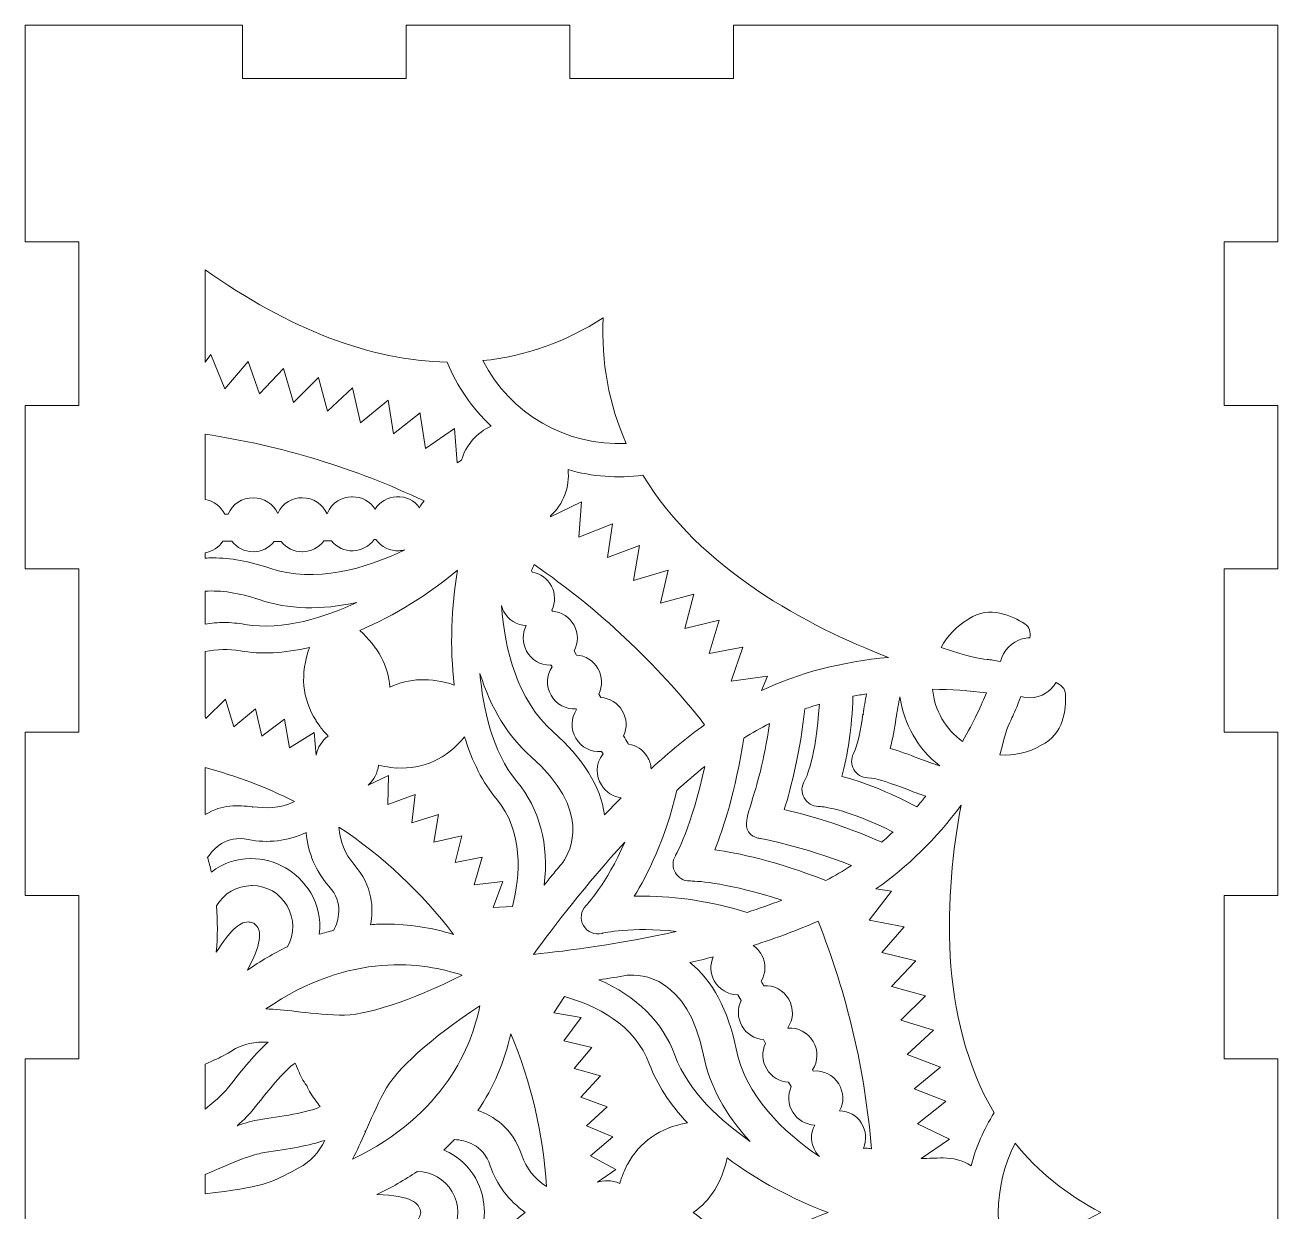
# Model space of a CAD drawing. Header units: inches. Extents: x 24 to 896, y 151 to 529.
# Drawn here: x 698.4 to 896.5, y 341.7 to 529.2 of the extents above; entities that cross this region are included whole.
import ezdxf

# ---------------------------------------------------------------- set-up
doc = ezdxf.new("R2010")
doc.units = ezdxf.units.IN
doc.header["$MEASUREMENT"] = 0
doc.layers.add('_U+0421_U+043B_U+043E_U+0439 1', color=7, linetype='Continuous')

# ---------------------------------------------------------------- blocks, each defined once
blk = doc.blocks.new('block 2')
at = {"layer": '_U+0421_U+043B_U+043E_U+0439 1', "lineweight": 0}
for points, knots in [([(896.46, 494.95), (896.46, 494.95), (896.46, 529.23), (896.46, 529.23), (896.46, 529.23), (810.39, 529.23), (810.39, 529.23), (810.39, 529.23), (810.39, 520.76), (810.39, 520.76), (810.39, 520.76), (784.53, 520.76), (784.53, 520.76), (784.53, 520.76), (784.53, 529.23), (784.53, 529.23), (784.53, 529.23), (758.67, 529.23), (758.67, 529.23), (758.67, 529.23), (758.67, 520.76), (758.67, 520.76), (758.67, 520.76), (732.81, 520.76), (732.81, 520.76), (732.81, 520.76), (732.81, 529.23), (732.81, 529.23), (720.59, 529.23), (710.68, 529.23), (698.44, 529.23), (698.44, 529.23), (698.44, 494.95), (698.44, 494.95), (698.44, 494.95), (706.95, 494.95), (706.95, 494.95), (706.95, 494.95), (706.95, 469.14), (706.95, 469.14), (706.95, 469.14), (698.44, 469.14), (698.44, 469.14), (698.44, 469.14), (698.44, 443.33), (698.44, 443.33), (698.44, 443.33), (706.95, 443.33), (706.95, 443.33), (706.95, 443.33), (706.95, 417.51), (706.95, 417.51), (706.95, 417.51), (698.44, 417.51), (698.44, 417.51), (698.44, 417.51), (698.44, 391.7), (698.44, 391.7), (698.44, 391.7), (706.95, 391.7), (706.95, 391.7), (706.95, 391.7), (706.95, 365.89), (706.95, 365.89), (706.95, 365.89), (698.44, 365.89), (698.44, 365.89), (698.44, 365.89), (698.44, 340.08), (698.44, 340.08), (698.44, 340.08), (706.95, 340.08), (706.95, 340.08), (706.95, 340.08), (706.95, 314.26), (706.95, 314.26), (706.95, 314.26), (698.44, 314.26), (698.44, 314.26), (698.44, 314.26), (698.44, 288.45), (698.44, 288.45), (698.44, 288.45), (706.95, 288.45), (706.95, 288.45), (706.95, 288.45), (706.95, 262.64), (706.95, 262.64), (706.95, 262.64), (698.44, 262.64), (698.44, 262.64), (698.44, 262.64), (698.44, 236.83), (698.44, 236.83), (698.44, 236.83), (706.95, 236.83), (706.95, 236.83), (706.95, 236.83), (706.95, 211.02), (706.95, 211.02), (706.95, 211.02), (698.44, 211.02), (698.44, 211.02), (698.44, 211.02), (698.44, 185.2), (698.44, 185.2), (698.44, 185.2), (706.95, 185.2), (706.95, 185.2), (706.95, 185.2), (706.95, 150.89), (706.95, 150.89), (706.95, 150.89), (732.81, 150.89), (732.81, 150.89), (732.81, 150.89), (732.81, 159.39), (732.81, 159.39), (732.81, 159.39), (758.67, 159.39), (758.67, 159.39), (758.67, 159.39), (758.67, 150.89), (758.67, 150.89), (758.67, 150.89), (784.53, 150.89), (784.53, 150.89), (784.53, 150.89), (784.53, 159.39), (784.53, 159.39), (784.53, 159.39), (810.39, 159.39), (810.39, 159.39), (810.39, 159.39), (810.39, 150.89), (810.39, 150.89), (810.39, 150.89), (836.25, 150.89), (836.25, 150.89), (836.25, 150.89), (836.25, 159.39), (836.25, 159.39), (836.25, 159.39), (862.11, 159.39), (862.11, 159.39), (862.11, 159.39), (862.11, 150.89), (862.11, 150.89), (862.11, 150.89), (887.97, 150.89), (887.97, 150.89), (887.97, 150.89), (887.96, 185.2), (887.96, 185.2), (887.96, 185.2), (896.46, 185.2), (896.46, 185.2), (896.46, 185.2), (896.46, 211.02), (896.46, 211.02), (896.46, 211.02), (887.96, 211.02), (887.96, 211.02), (887.96, 211.02), (887.96, 236.83), (887.96, 236.83), (887.96, 236.83), (896.46, 236.83), (896.46, 236.83), (896.46, 236.83), (896.46, 262.64), (896.46, 262.64), (896.46, 262.64), (887.96, 262.64), (887.96, 262.64), (887.96, 262.64), (887.96, 288.45), (887.96, 288.45), (887.96, 288.45), (896.46, 288.45), (896.46, 288.45), (896.46, 288.45), (896.46, 314.26), (896.46, 314.26), (896.46, 314.26), (887.96, 314.26), (887.96, 314.26), (887.96, 314.26), (887.96, 340.08), (887.96, 340.08), (887.96, 340.08), (896.46, 340.08), (896.46, 340.08), (896.46, 340.08), (896.46, 365.89), (896.46, 365.89), (896.46, 365.89), (887.96, 365.89), (887.96, 365.89), (887.96, 365.89), (887.96, 391.7), (887.96, 391.7), (887.96, 391.7), (896.46, 391.7), (896.46, 391.7), (896.46, 391.7), (896.46, 417.51), (896.46, 417.51), (896.46, 417.51), (887.96, 417.51), (887.96, 417.51), (887.96, 417.51), (887.96, 443.33), (887.96, 443.33), (887.96, 443.33), (896.46, 443.33), (896.46, 443.33), (896.46, 443.33), (896.46, 469.14), (896.46, 469.14), (896.46, 469.14), (887.96, 469.14), (887.96, 469.14), (887.96, 469.14), (887.96, 494.95), (887.96, 494.95), (887.96, 494.95), (896.46, 494.95), (896.46, 494.95), (896.46, 494.95), (896.46, 494.95), (896.46, 494.95)], [0, 0, 0, 0, 1, 1, 1, 2, 2, 2, 3, 3, 3, 4, 4, 4, 5, 5, 5, 6, 6, 6, 7, 7, 7, 8, 8, 8, 9, 9, 9, 10, 10, 10, 11, 11, 11, 12, 12, 12, 13, 13, 13, 14, 14, 14, 15, 15, 15, 16, 16, 16, 17, 17, 17, 18, 18, 18, 19, 19, 19, 20, 20, 20, 21, 21, 21, 22, 22, 22, 23, 23, 23, 24, 24, 24, 25, 25, 25, 26, 26, 26, 27, 27, 27, 28, 28, 28, 29, 29, 29, 30, 30, 30, 31, 31, 31, 32, 32, 32, 33, 33, 33, 34, 34, 34, 35, 35, 35, 36, 36, 36, 37, 37, 37, 38, 38, 38, 39, 39, 39, 40, 40, 40, 41, 41, 41, 42, 42, 42, 43, 43, 43, 44, 44, 44, 45, 45, 45, 46, 46, 46, 47, 47, 47, 48, 48, 48, 49, 49, 49, 50, 50, 50, 51, 51, 51, 52, 52, 52, 53, 53, 53, 54, 54, 54, 55, 55, 55, 56, 56, 56, 57, 57, 57, 58, 58, 58, 59, 59, 59, 60, 60, 60, 61, 61, 61, 62, 62, 62, 63, 63, 63, 64, 64, 64, 65, 65, 65, 66, 66, 66, 67, 67, 67, 68, 68, 68, 69, 69, 69, 70, 70, 70, 71, 71, 71, 72, 72, 72, 73, 73, 73, 74, 74, 74, 75, 75, 75, 76, 76, 76, 77, 77, 77, 77]), ([(726.9, 490.56), (740.2, 481.13), (753.06, 476.22), (765.14, 475.97), (766.75, 472.1), (769.09, 468.71), (772.1, 465.87), (769.83, 464.83), (768.13, 462.87), (767.42, 460.47), (767.42, 460.47), (766.76, 460.04), (766.76, 460.04), (766.76, 460.04), (766.33, 465.48), (766.33, 465.48), (766.33, 465.48), (761.71, 462.3), (761.71, 462.3), (761.71, 462.3), (760.9, 467.74), (760.9, 467.74), (760.9, 467.74), (760.87, 467.96), (760.87, 467.96), (760.87, 467.96), (756.67, 464.63), (756.67, 464.63), (756.67, 464.63), (755.81, 469.94), (755.81, 469.94), (755.81, 469.94), (751.45, 466.38), (751.45, 466.38), (751.45, 466.38), (750.17, 471.92), (750.17, 471.92), (750.17, 471.92), (746.23, 468.24), (746.23, 468.24), (746.23, 468.24), (744.9, 473.32), (744.9, 473.32), (744.9, 473.32), (744.84, 473.53), (744.84, 473.53), (744.84, 473.53), (740.86, 469.59), (740.86, 469.59), (740.86, 469.59), (739.28, 474.95), (739.28, 474.95), (739.28, 474.95), (735.49, 470.97), (735.49, 470.97), (735.49, 470.97), (733.7, 476.06), (733.7, 476.06), (733.7, 476.06), (730.01, 471.77), (730.01, 471.77), (730.01, 471.77), (727.82, 477.15), (727.82, 477.15), (727.82, 477.15), (726.9, 475.96), (726.9, 475.96), (726.9, 475.96), (726.9, 490.56), (726.9, 490.56), (726.9, 490.56), (726.9, 490.56), (726.9, 490.56)], [0, 0, 0, 0, 1, 1, 1, 2, 2, 2, 3, 3, 3, 4, 4, 4, 5, 5, 5, 6, 6, 6, 7, 7, 7, 8, 8, 8, 9, 9, 9, 10, 10, 10, 11, 11, 11, 12, 12, 12, 13, 13, 13, 14, 14, 14, 15, 15, 15, 16, 16, 16, 17, 17, 17, 18, 18, 18, 19, 19, 19, 20, 20, 20, 21, 21, 21, 22, 22, 22, 23, 23, 23, 24, 24, 24, 24]), ([(789.81, 482.96), (789.48, 475.98), (790.71, 469.31), (793.46, 463.11), (784, 462.65), (775.15, 467.76), (770.82, 476.2), (777.55, 476.92), (783.94, 479.19), (789.81, 482.96)], [0, 0, 0, 0, 1, 1, 1, 2, 2, 2, 3, 3, 3, 3]), ([(726.9, 464.58), (738.95, 462.77), (750.59, 459.22), (761.51, 454.03), (761.22, 453.71), (760.99, 453.35), (760.81, 452.96), (759.98, 454.13), (758.62, 454.76), (757.16, 454.69), (755.75, 454.62), (754.5, 453.89), (753.77, 452.73), (753, 453.96), (751.67, 454.69), (750.17, 454.69), (750.12, 454.69), (750.08, 454.69), (750.03, 454.68), (748.69, 454.65), (746.88, 453.91), (746.18, 451.98), (746.18, 451.98), (746.17, 451.98), (746.17, 451.98), (745.51, 453.54), (743.98, 454.54), (742.26, 454.54), (742.24, 454.54), (742.22, 454.54), (742.21, 454.54), (740.89, 454.52), (739.14, 453.86), (738.37, 452.07), (737.69, 453.57), (736.2, 454.53), (734.49, 454.54), (732.73, 454.54), (731.2, 453.52), (730.55, 451.93), (730.55, 451.93), (730.01, 451.93), (730.01, 451.93), (729.41, 453.17), (728.26, 454.04), (726.9, 454.27), (726.9, 454.27), (726.9, 464.58), (726.9, 464.58)], [0, 0, 0, 0, 1, 1, 1, 2, 2, 2, 3, 3, 3, 4, 4, 4, 5, 5, 5, 6, 6, 6, 7, 7, 7, 8, 8, 8, 9, 9, 9, 10, 10, 10, 11, 11, 11, 12, 12, 12, 13, 13, 13, 14, 14, 14, 15, 15, 15, 16, 16, 16, 16]), ([(834.91, 429.3), (827.6, 428.66), (820.85, 426.9), (814.83, 424.06), (814.83, 424.06), (815.77, 426.37), (815.77, 426.37), (815.77, 426.37), (810.02, 425.58), (810.02, 425.58), (810.02, 425.58), (811.89, 430.92), (811.89, 430.92), (811.89, 430.92), (806.58, 429.92), (806.58, 429.92), (806.58, 429.92), (808.14, 435.19), (808.14, 435.19), (808.14, 435.19), (802.7, 433.89), (802.7, 433.89), (802.7, 433.89), (804.13, 439.3), (804.13, 439.3), (804.13, 439.3), (798.85, 437.86), (798.85, 437.86), (798.85, 437.86), (800.07, 443.11), (800.07, 443.11), (800.07, 443.11), (794.63, 441.45), (794.63, 441.45), (794.63, 441.45), (795.53, 447), (795.53, 447), (795.53, 447), (790.51, 445.1), (790.51, 445.1), (790.51, 445.1), (791.29, 450.4), (791.29, 450.4), (791.29, 450.4), (785.97, 448.29), (785.97, 448.29), (785.97, 448.29), (786.41, 453.89), (786.41, 453.89), (786.41, 453.89), (781.49, 451.54), (781.49, 451.54), (781.49, 451.54), (781.49, 451.68), (781.49, 451.68), (783.53, 453.54), (784.56, 456.25), (784.26, 458.98), (788.13, 457.87), (792.11, 457.57), (796.1, 458.09), (805.11, 443.23), (822.07, 434.25), (834.91, 429.3)], [0, 0, 0, 0, 1, 1, 1, 2, 2, 2, 3, 3, 3, 4, 4, 4, 5, 5, 5, 6, 6, 6, 7, 7, 7, 8, 8, 8, 9, 9, 9, 10, 10, 10, 11, 11, 11, 12, 12, 12, 13, 13, 13, 14, 14, 14, 15, 15, 15, 16, 16, 16, 17, 17, 17, 18, 18, 18, 19, 19, 19, 20, 20, 20, 21, 21, 21, 21]), ([(726.9, 445.86), (728.05, 446.05), (729.07, 446.71), (729.72, 447.68), (730.17, 447.68), (730.64, 447.67), (731.12, 447.67), (731.93, 446.62), (733.14, 446.02), (734.47, 446.01), (735.81, 445.99), (737.01, 446.58), (737.83, 447.64), (737.83, 447.64), (738.91, 447.64), (738.91, 447.64), (739.71, 446.6), (740.93, 446.01), (742.25, 446.01), (742.25, 446.01), (742.3, 446.01), (742.3, 446.01), (743.64, 446.02), (744.86, 446.65), (745.65, 447.71), (745.65, 447.71), (746.84, 447.74), (746.84, 447.74), (746.84, 447.74), (746.85, 447.74), (746.85, 447.74), (747.7, 446.69), (748.98, 446.1), (750.28, 446.16), (751.63, 446.2), (752.84, 446.85), (753.61, 447.93), (753.61, 447.93), (753.9, 447.95), (753.9, 447.95), (754.75, 446.74), (756.09, 446.1), (757.58, 446.16), (757.88, 446.18), (758.18, 446.23), (758.46, 446.3), (752.22, 443.29), (744.3, 440.99), (737.11, 443.41), (733.9, 444.49), (730.87, 445.04), (728.11, 445.04), (727.71, 445.04), (727.3, 445.02), (726.9, 445), (726.9, 445), (726.9, 445.86), (726.9, 445.86)], [0, 0, 0, 0, 1, 1, 1, 2, 2, 2, 3, 3, 3, 4, 4, 4, 5, 5, 5, 6, 6, 6, 7, 7, 7, 8, 8, 8, 9, 9, 9, 10, 10, 10, 11, 11, 11, 12, 12, 12, 13, 13, 13, 14, 14, 14, 15, 15, 15, 16, 16, 16, 17, 17, 17, 18, 18, 18, 19, 19, 19, 19]), ([(797.4, 411.73), (797.35, 412.41), (797.13, 413.07), (796.77, 413.65), (796.12, 414.71), (795.05, 415.42), (793.82, 415.61), (793.82, 415.61), (793.76, 415.71), (793.76, 415.71), (793.52, 416.1), (793.28, 416.5), (793.03, 416.91), (793.64, 418.18), (793.56, 419.67), (792.83, 420.89), (792.1, 422.12), (790.83, 422.89), (789.43, 422.97), (789.43, 422.97), (789.11, 423.52), (789.11, 423.52), (789.75, 424.79), (789.71, 426.29), (788.99, 427.55), (788.28, 428.8), (787.01, 429.6), (785.59, 429.69), (785.59, 429.69), (785.23, 430.34), (785.23, 430.34), (785.91, 431.6), (785.91, 433.11), (785.21, 434.39), (784.51, 435.67), (783.25, 436.5), (781.82, 436.61), (781.82, 436.61), (781.72, 436.79), (781.72, 436.79), (782.28, 437.99), (782.25, 439.4), (781.65, 440.57), (781.02, 441.76), (779.92, 442.57), (778.6, 442.79), (778.6, 442.79), (778.47, 443.05), (778.47, 443.05), (778.65, 443.35), (778.8, 443.65), (778.91, 443.98), (789.09, 436.96), (798.16, 428.45), (805.85, 418.68), (803.11, 416.7), (800.27, 414.36), (797.4, 411.73)], [0, 0, 0, 0, 1, 1, 1, 2, 2, 2, 3, 3, 3, 4, 4, 4, 5, 5, 5, 6, 6, 6, 7, 7, 7, 8, 8, 8, 9, 9, 9, 10, 10, 10, 11, 11, 11, 12, 12, 12, 13, 13, 13, 14, 14, 14, 15, 15, 15, 16, 16, 16, 17, 17, 17, 18, 18, 18, 19, 19, 19, 19]), ([(766.27, 424.95), (762.55, 426.17), (759.14, 426.06), (756.12, 424.62), (755.86, 427.95), (754.26, 430.95), (751.35, 433.56), (756.77, 435.9), (762.37, 439.36), (766.8, 443.1), (765.78, 437.4), (765.58, 430.82), (766.27, 424.95)], [0, 0, 0, 0, 1, 1, 1, 2, 2, 2, 3, 3, 3, 4, 4, 4, 4]), ([(726.9, 439.76), (729.39, 439.96), (732.26, 439.5), (735.44, 438.44), (740.08, 436.87), (745.27, 436.74), (750.89, 438.01), (745.98, 435.71), (739.24, 433.47), (733.17, 434.53), (732.09, 434.72), (730.99, 434.82), (729.91, 434.82), (728.92, 434.82), (727.9, 434.73), (726.9, 434.57), (726.9, 434.57), (726.9, 439.76), (726.9, 439.76), (726.9, 439.76), (726.9, 439.76), (726.9, 439.76)], [0, 0, 0, 0, 1, 1, 1, 2, 2, 2, 3, 3, 3, 4, 4, 4, 5, 5, 5, 6, 6, 6, 7, 7, 7, 7]), ([(777.72, 430.32), (778.48, 428.92), (779.87, 428.09), (781.41, 428.09), (781.48, 428.09), (781.55, 428.09), (781.62, 428.09), (781.62, 428.09), (781.76, 427.84), (781.76, 427.84), (780.82, 426.49), (780.76, 424.77), (781.58, 423.32), (782.41, 421.87), (783.93, 421.06), (785.56, 421.18), (785.56, 421.18), (785.62, 421.08), (785.62, 421.08), (784.69, 419.71), (784.64, 417.98), (785.5, 416.53), (786.36, 415.09), (787.9, 414.29), (789.55, 414.46), (789.55, 414.46), (789.79, 414.06), (789.79, 414.06), (788.49, 412.49), (788.71, 410.47), (789.53, 409.16), (790.23, 408.03), (791.41, 407.28), (792.66, 407.14), (791.79, 406.25), (790.91, 405.34), (790.04, 404.42), (789.38, 408.95), (786.64, 413.37), (781.91, 417.54), (776.22, 422.57), (774.26, 430.58), (773.74, 437.51), (773.83, 437.19), (773.94, 436.9), (774.08, 436.64), (774.81, 435.23), (776.14, 434.38), (777.67, 434.33), (777.01, 433.08), (777.02, 431.59), (777.72, 430.32)], [0, 0, 0, 0, 1, 1, 1, 2, 2, 2, 3, 3, 3, 4, 4, 4, 5, 5, 5, 6, 6, 6, 7, 7, 7, 8, 8, 8, 9, 9, 9, 10, 10, 10, 11, 11, 11, 12, 12, 12, 13, 13, 13, 14, 14, 14, 15, 15, 15, 16, 16, 16, 17, 17, 17, 17]), ([(847.55, 435.35), (847.55, 435.35), (847.63, 435.4), (847.63, 435.4), (850.81, 437.6), (854.52, 435.86), (856.44, 434.63), (857.25, 434.11), (857.37, 433.3), (857.25, 432.41), (856.83, 432.4), (856.42, 432.35), (856.04, 432.24), (854.38, 431.77), (853.04, 430.39), (852.6, 428.69), (851.69, 428.84), (851.04, 428.92), (850.52, 428.99), (849.01, 429.17), (848.09, 429.28), (843.22, 430.9), (844.22, 432.75), (845.72, 434.29), (847.55, 435.35)], [0, 0, 0, 0, 1, 1, 1, 2, 2, 2, 3, 3, 3, 4, 4, 4, 5, 5, 5, 6, 6, 6, 7, 7, 7, 8, 8, 8, 8]), ([(726.9, 430.22), (728.76, 430.62), (730.62, 430.66), (732.43, 430.35), (735.7, 429.77), (739.4, 429.96), (743.42, 430.9), (741.88, 426.69), (742.21, 422.8), (744.43, 419.32), (744.43, 419.32), (744.38, 419.29), (744.38, 419.29), (744.38, 419.29), (745.06, 418.39), (745.06, 418.39), (745.46, 417.87), (745.89, 417.36), (746.36, 416.87), (745.37, 416.14), (744.69, 415.09), (744.43, 413.89), (744.43, 413.89), (744.13, 417.44), (744.13, 417.44), (744.13, 417.44), (740.24, 415.02), (740.24, 415.02), (740.24, 415.02), (739.44, 419.56), (739.44, 419.56), (739.44, 419.56), (735.84, 416.86), (735.84, 416.86), (735.84, 416.86), (734.88, 421.17), (734.88, 421.17), (734.88, 421.17), (731.44, 418.34), (731.44, 418.34), (731.44, 418.34), (730.18, 422.49), (730.18, 422.49), (730.18, 422.49), (730.12, 422.69), (730.12, 422.69), (730.12, 422.69), (727, 419.68), (727, 419.68), (727, 419.68), (726.9, 419.95), (726.9, 419.95), (726.9, 419.95), (726.9, 430.22), (726.9, 430.22), (726.9, 430.22), (726.9, 430.22), (726.9, 430.22)], [0, 0, 0, 0, 1, 1, 1, 2, 2, 2, 3, 3, 3, 4, 4, 4, 5, 5, 5, 6, 6, 6, 7, 7, 7, 8, 8, 8, 9, 9, 9, 10, 10, 10, 11, 11, 11, 12, 12, 12, 13, 13, 13, 14, 14, 14, 15, 15, 15, 16, 16, 16, 17, 17, 17, 18, 18, 18, 19, 19, 19, 19]), ([(778.44, 413.61), (788.03, 405.15), (784.68, 398.7), (783.42, 396.91), (782.87, 396.24), (782.32, 395.58), (781.8, 394.94), (781.65, 394.76), (780.97, 393.91), (780.65, 393.51), (780.65, 393.51), (780.5, 393.32), (780.5, 393.32), (781.25, 399.77), (779.77, 405.42), (776.19, 409.69), (772.23, 414.42), (770.81, 421.39), (770.34, 426.79), (772.04, 421.29), (774.76, 416.85), (778.44, 413.61)], [0, 0, 0, 0, 1, 1, 1, 2, 2, 2, 3, 3, 3, 4, 4, 4, 5, 5, 5, 6, 6, 6, 7, 7, 7, 7]), ([(850.38, 423.7), (849.63, 421.89), (848.39, 419.15), (846.62, 416.03), (843.91, 417.96), (842.19, 420.95), (841.87, 424.27), (844.77, 424.25), (847.7, 424.05), (850.38, 423.7)], [0, 0, 0, 0, 1, 1, 1, 2, 2, 2, 3, 3, 3, 3]), ([(861.39, 425.36), (862.21, 424.96), (862.84, 424.41), (862.88, 423.48), (862.98, 421.2), (862.63, 417.12), (859.05, 415.42), (857.05, 414.26), (854.78, 413.74), (852.5, 413.91), (853.52, 417.88), (853.88, 418.64), (854.42, 419.77), (854.76, 420.48), (855.17, 421.34), (855.82, 423.11), (857.81, 422.52), (859.6, 423.36), (860.62, 424.35), (860.93, 424.66), (861.18, 425), (861.39, 425.36)], [0, 0, 0, 0, 1, 1, 1, 2, 2, 2, 3, 3, 3, 4, 4, 4, 5, 5, 5, 6, 6, 6, 7, 7, 7, 7]), ([(821.58, 407.1), (822.05, 406.26), (822.89, 405.76), (823.8, 405.76), (823.85, 405.76), (823.9, 405.76), (823.95, 405.76), (823.95, 405.76), (823.95, 405.76), (823.95, 405.76), (823.95, 405.76), (823.96, 405.76), (823.96, 405.76), (824.11, 405.76), (827.82, 405.64), (835.63, 401.72), (835.04, 401.17), (834.45, 400.62), (833.85, 400.11), (827.79, 402.81), (822.15, 404.39), (818.44, 405.26), (819.55, 408.9), (820.99, 414.57), (821.68, 421.17), (822.43, 421.43), (823.2, 421.68), (823.98, 421.9), (823.48, 413.42), (821.85, 410.17), (821.66, 409.83), (821.12, 409.01), (821.09, 407.96), (821.58, 407.1)], [0, 0, 0, 0, 1, 1, 1, 2, 2, 2, 3, 3, 3, 4, 4, 4, 5, 5, 5, 6, 6, 6, 7, 7, 7, 8, 8, 8, 9, 9, 9, 10, 10, 10, 11, 11, 11, 11]), ([(831.01, 420.3), (831.01, 420.3), (830.88, 420.32), (830.88, 420.32), (830.5, 417.97), (830.1, 415.53), (829.37, 414.13), (828.96, 413.33), (828.98, 412.38), (829.43, 411.6), (829.88, 410.82), (830.69, 410.33), (831.59, 410.29), (833.17, 410.22), (835.51, 409.34), (837.8, 408.47), (838.79, 408.09), (839.81, 407.7), (840.79, 407.38), (840.34, 406.81), (839.88, 406.26), (839.4, 405.7), (834.92, 408.05), (830.82, 409.71), (827.52, 410.5), (828.49, 413.75), (829.1, 418.12), (829.3, 423.18), (830.02, 423.31), (830.74, 423.44), (831.45, 423.54), (831.24, 422.51), (831.06, 421.41), (830.89, 420.34), (830.89, 420.34), (831.01, 420.3), (831.01, 420.3)], [0, 0, 0, 0, 1, 1, 1, 2, 2, 2, 3, 3, 3, 4, 4, 4, 5, 5, 5, 6, 6, 6, 7, 7, 7, 8, 8, 8, 9, 9, 9, 10, 10, 10, 11, 11, 11, 12, 12, 12, 12]), ([(836.09, 419.61), (836.29, 420.87), (836.49, 422.07), (836.72, 423.08), (837.32, 418.77), (839.58, 414.86), (843.01, 412.18), (842.02, 412.48), (840.89, 412.91), (839.69, 413.36), (838.21, 413.93), (836.67, 414.51), (835.19, 414.93), (835.57, 416.41), (835.83, 418.03), (836.09, 419.61)], [0, 0, 0, 0, 1, 1, 1, 2, 2, 2, 3, 3, 3, 4, 4, 4, 5, 5, 5, 5]), ([(812.78, 401.76), (813.3, 400.92), (814.27, 400.76), (814.59, 400.7), (814.65, 400.69), (821.3, 399.51), (829.04, 396.43), (827.74, 395.57), (826.42, 394.79), (825.01, 394.06), (816.98, 397.16), (811.06, 398.42), (807.46, 398.92), (808.83, 402.29), (810.7, 408.04), (812.03, 416.55), (813.38, 417.41), (814.68, 418.14), (816.1, 418.85), (815.26, 412.89), (814.03, 408.91), (813.29, 406.53), (812.53, 404.05), (812.14, 402.81), (812.78, 401.76)], [0, 0, 0, 0, 1, 1, 1, 2, 2, 2, 3, 3, 3, 4, 4, 4, 5, 5, 5, 6, 6, 6, 7, 7, 7, 8, 8, 8, 8]), ([(772.93, 406.96), (777.27, 401.79), (776.72, 394.87), (775.48, 389.95), (775.48, 389.95), (772.41, 389.77), (772.41, 389.77), (772.41, 389.77), (773.95, 393.88), (773.95, 393.88), (773.95, 393.88), (769.41, 393.36), (769.41, 393.36), (769.41, 393.36), (770.68, 397.73), (770.68, 397.73), (770.68, 397.73), (766.42, 396.92), (766.42, 396.92), (766.42, 396.92), (767.46, 401.13), (767.46, 401.13), (767.46, 401.13), (763.03, 400.1), (763.03, 400.1), (763.03, 400.1), (763.77, 404.5), (763.77, 404.5), (763.77, 404.5), (759.55, 403.17), (759.55, 403.17), (759.55, 403.17), (760.09, 407.64), (760.09, 407.64), (760.09, 407.64), (755.76, 406.06), (755.76, 406.06), (755.76, 406.06), (755.91, 410.64), (755.91, 410.64), (755.91, 410.64), (752.69, 409.13), (752.69, 409.13), (753.59, 409.95), (754.16, 411.06), (754.3, 412.28), (754.92, 412.13), (755.56, 412.01), (756.24, 411.93), (756.24, 411.93), (757.16, 411.81), (757.16, 411.81), (757.16, 411.81), (757.17, 411.85), (757.17, 411.85), (761.4, 411.61), (765.01, 413.27), (767.92, 416.76), (769.12, 412.79), (770.81, 409.5), (772.93, 406.96)], [0, 0, 0, 0, 1, 1, 1, 2, 2, 2, 3, 3, 3, 4, 4, 4, 5, 5, 5, 6, 6, 6, 7, 7, 7, 8, 8, 8, 9, 9, 9, 10, 10, 10, 11, 11, 11, 12, 12, 12, 13, 13, 13, 14, 14, 14, 15, 15, 15, 16, 16, 16, 17, 17, 17, 18, 18, 18, 19, 19, 19, 20, 20, 20, 20]), ([(726.9, 411.89), (731.8, 410.6), (736.54, 408.8), (741.01, 406.55), (738.54, 405.29), (736.53, 405.5), (734.4, 405.7), (734.4, 405.7), (734.39, 405.58), (734.39, 405.58), (734.39, 405.58), (734.4, 405.7), (734.4, 405.7), (732.07, 405.94), (729.67, 406.17), (726.9, 404.48), (726.9, 404.48), (726.9, 411.89), (726.9, 411.89)], [0, 0, 0, 0, 1, 1, 1, 2, 2, 2, 3, 3, 3, 4, 4, 4, 5, 5, 5, 6, 6, 6, 6]), ([(801.23, 395.27), (801.7, 394.48), (802.55, 393.99), (803.46, 393.99), (803.48, 393.99), (803.51, 393.99), (803.53, 393.99), (803.54, 393.99), (803.56, 393.99), (803.61, 393.99), (804.94, 393.96), (809.88, 393.63), (818.07, 390.96), (816.33, 390.29), (814.48, 389.64), (812.56, 389.02), (806.96, 390.72), (801.46, 391.58), (796.21, 391.58), (795.71, 391.58), (795.21, 391.58), (794.71, 391.56), (796.81, 394.93), (799.63, 400.51), (801.44, 408.29), (802.92, 409.64), (804.41, 410.91), (805.87, 412.09), (803.85, 402.55), (801.26, 398.02), (801.23, 397.98), (800.73, 397.14), (800.73, 396.11), (801.23, 395.27)], [0, 0, 0, 0, 1, 1, 1, 2, 2, 2, 3, 3, 3, 4, 4, 4, 5, 5, 5, 6, 6, 6, 7, 7, 7, 8, 8, 8, 9, 9, 9, 10, 10, 10, 11, 11, 11, 11]), ([(847.97, 349), (846.63, 349.81), (845.1, 350.23), (843.53, 350.23), (842.57, 350.23), (840.05, 350.11), (840.05, 350.11), (840.05, 350.11), (844.54, 353.2), (844.54, 353.2), (844.54, 353.2), (839.47, 355.62), (839.47, 355.62), (839.47, 355.62), (843.79, 359.04), (843.79, 359.04), (843.79, 359.04), (843.96, 359.17), (843.96, 359.17), (843.96, 359.17), (838.98, 361.15), (838.98, 361.15), (838.98, 361.15), (843.14, 364.55), (843.14, 364.55), (843.14, 364.55), (837.88, 366.54), (837.88, 366.54), (837.88, 366.54), (842.03, 370.42), (842.03, 370.42), (842.03, 370.42), (836.88, 371.99), (836.88, 371.99), (836.88, 371.99), (840.77, 375.84), (840.77, 375.84), (840.77, 375.84), (835.37, 377.32), (835.37, 377.32), (835.37, 377.32), (839.07, 381.21), (839.07, 381.21), (839.07, 381.21), (839.22, 381.37), (839.22, 381.37), (839.22, 381.37), (833.87, 382.66), (833.87, 382.66), (833.87, 382.66), (837.39, 386.76), (837.39, 386.76), (837.39, 386.76), (831.83, 387.8), (831.83, 387.8), (831.83, 387.8), (835.39, 392.39), (835.39, 392.39), (835.39, 392.39), (832.92, 392.73), (832.92, 392.73), (837.91, 396.19), (842.44, 400.64), (846.39, 405.96), (843.79, 392), (842.67, 372.43), (851.62, 357.34), (849.97, 354.74), (848.74, 351.94), (847.97, 349)], [0, 0, 0, 0, 1, 1, 1, 2, 2, 2, 3, 3, 3, 4, 4, 4, 5, 5, 5, 6, 6, 6, 7, 7, 7, 8, 8, 8, 9, 9, 9, 10, 10, 10, 11, 11, 11, 12, 12, 12, 13, 13, 13, 14, 14, 14, 15, 15, 15, 16, 16, 16, 17, 17, 17, 18, 18, 18, 19, 19, 19, 20, 20, 20, 21, 21, 21, 22, 22, 22, 23, 23, 23, 23]), ([(766.17, 385.54), (762.67, 386.62), (759.08, 387.17), (755.5, 387.17), (754.69, 387.17), (753.86, 387.14), (753.04, 387.08), (753.53, 389.57), (753.45, 393.19), (750.42, 396.62), (748.99, 398.26), (748.19, 400.22), (748.05, 402.48), (754.91, 397.98), (761.17, 392.13), (766.17, 385.54)], [0, 0, 0, 0, 1, 1, 1, 2, 2, 2, 3, 3, 3, 4, 4, 4, 5, 5, 5, 5]), ([(739.61, 396.06), (737.97, 397.01), (736.03, 397.53), (734.14, 397.53), (731.87, 397.53), (729.71, 396.79), (727.89, 395.4), (727.71, 396.18), (727.51, 396.95), (727.29, 397.69), (728.19, 399.08), (730.19, 401.24), (733.7, 400.54), (736.81, 399.91), (739.89, 400.28), (742.86, 401.64), (743.16, 398.39), (744.38, 395.54), (746.48, 393.15), (748.85, 390.47), (747.98, 387.66), (747.23, 386.19), (746.47, 386), (745.7, 385.79), (744.94, 385.56), (745.59, 390.65), (742.49, 394.39), (739.61, 396.06)], [0, 0, 0, 0, 1, 1, 1, 2, 2, 2, 3, 3, 3, 4, 4, 4, 5, 5, 5, 6, 6, 6, 7, 7, 7, 8, 8, 8, 9, 9, 9, 9]), ([(786.7, 386.94), (787.3, 385.9), (788.48, 385.41), (789.63, 385.71), (789.82, 385.75), (794.27, 386.81), (801.37, 386.01), (792.57, 384.03), (784.33, 382.95), (778.82, 382.39), (782.06, 386.87), (787.12, 393.47), (793.23, 400.1), (790.32, 393.45), (787.15, 390.13), (787.11, 390.1), (786.27, 389.25), (786.11, 387.98), (786.7, 386.94)], [0, 0, 0, 0, 1, 1, 1, 2, 2, 2, 3, 3, 3, 4, 4, 4, 5, 5, 5, 6, 6, 6, 6]), ([(734.76, 387.17), (734.76, 387.17), (734.61, 387.31), (734.61, 387.31), (734.61, 387.31), (734.38, 387.39), (734.38, 387.39), (734.14, 387.47), (733.91, 387.51), (733.68, 387.51), (732.31, 387.51), (730.75, 386.03), (728.66, 382.73), (728.88, 385.24), (728.89, 387.71), (728.7, 390.07), (729.86, 392.03), (731.92, 393.21), (734.22, 393.25), (734.22, 393.25), (734.33, 393.25), (734.33, 393.25), (736.64, 393.25), (738.71, 392.06), (739.87, 390.05), (741.02, 388.06), (741.04, 385.59), (739.92, 383.59), (737.78, 382.58), (735.66, 381.33), (733.59, 379.88), (736.2, 384.88), (735.7, 386.34), (734.76, 387.17)], [0, 0, 0, 0, 1, 1, 1, 2, 2, 2, 3, 3, 3, 4, 4, 4, 5, 5, 5, 6, 6, 6, 7, 7, 7, 8, 8, 8, 9, 9, 9, 10, 10, 10, 11, 11, 11, 11]), ([(831.35, 351.75), (831.21, 351.75), (831.08, 351.75), (830.94, 351.73), (831.52, 353.04), (831.4, 354.52), (830.61, 355.75), (829.86, 356.92), (828.62, 357.62), (827.19, 357.69), (827.9, 359.02), (827.85, 360.62), (827.04, 361.93), (826.17, 363.33), (824.66, 364.11), (823.03, 363.94), (823.03, 363.94), (822.91, 364.14), (822.91, 364.14), (823.81, 365.49), (823.84, 367.21), (823, 368.63), (822.15, 370.07), (820.62, 370.86), (819.02, 370.71), (819.02, 370.71), (818.98, 370.78), (818.98, 370.78), (819.91, 372.12), (819.98, 373.85), (819.15, 375.3), (818.33, 376.73), (816.8, 377.55), (815.18, 377.44), (815.05, 377.67), (814.92, 377.9), (814.79, 378.13), (815.56, 379.43), (815.59, 380.99), (814.85, 382.33), (814.53, 382.92), (814.07, 383.43), (813.53, 383.8), (817.25, 384.97), (820.6, 386.23), (823.77, 387.64), (828.38, 376.1), (831.22, 364), (832.21, 351.66), (831.92, 351.72), (831.64, 351.75), (831.35, 351.75)], [0, 0, 0, 0, 1, 1, 1, 2, 2, 2, 3, 3, 3, 4, 4, 4, 5, 5, 5, 6, 6, 6, 7, 7, 7, 8, 8, 8, 9, 9, 9, 10, 10, 10, 11, 11, 11, 12, 12, 12, 13, 13, 13, 14, 14, 14, 15, 15, 15, 16, 16, 16, 17, 17, 17, 17]), ([(741.29, 373.36), (741.29, 373.36), (741.26, 373.37), (741.26, 373.37), (739.5, 373.56), (737.96, 373.73), (736.49, 373.76), (749.86, 382.95), (761.55, 381.12), (767.52, 379.1), (759.38, 375), (752.16, 372.64), (748.16, 372.78), (745.48, 372.9), (743.26, 373.14), (741.29, 373.36)], [0, 0, 0, 0, 1, 1, 1, 2, 2, 2, 3, 3, 3, 4, 4, 4, 5, 5, 5, 5]), ([(807.38, 378.22), (808.13, 376.85), (809.53, 376.01), (811.04, 376.01), (811.06, 376.01), (811.09, 376.01), (811.11, 376.01), (811.11, 376.01), (811.63, 375.08), (811.63, 375.08), (810.99, 373.81), (811.03, 372.32), (811.75, 371.07), (812.46, 369.81), (813.73, 369.02), (815.15, 368.92), (815.15, 368.92), (815.49, 368.32), (815.49, 368.32), (814.86, 367.04), (814.92, 365.53), (815.66, 364.28), (816.4, 363.03), (817.7, 362.25), (819.12, 362.19), (819.12, 362.19), (819.55, 361.49), (819.55, 361.49), (818.93, 360.19), (819.02, 358.68), (819.78, 357.45), (820.54, 356.22), (821.83, 355.47), (823.25, 355.42), (822.51, 354.06), (822.58, 352.46), (823.43, 351.13), (823.6, 350.87), (823.78, 350.64), (823.99, 350.43), (818.26, 354.34), (812.32, 360.04), (810.81, 367.48), (809.56, 373.67), (807.11, 378.24), (803.51, 381.08), (804.78, 381.38), (806.02, 381.69), (807.21, 381.99), (806.66, 380.79), (806.72, 379.42), (807.38, 378.22)], [0, 0, 0, 0, 1, 1, 1, 2, 2, 2, 3, 3, 3, 4, 4, 4, 5, 5, 5, 6, 6, 6, 7, 7, 7, 8, 8, 8, 9, 9, 9, 10, 10, 10, 11, 11, 11, 12, 12, 12, 13, 13, 13, 14, 14, 14, 15, 15, 15, 16, 16, 16, 17, 17, 17, 17]), ([(805.67, 366.44), (806.64, 361.63), (809.12, 357.06), (813.04, 352.84), (808.59, 355.94), (803.27, 360.65), (801.15, 366.45), (799.24, 371.69), (795.09, 375.8), (789.13, 378.37), (790.64, 378.59), (792.15, 378.84), (793.62, 379.09), (795.8, 379.29), (803.13, 378.99), (805.67, 366.44)], [0, 0, 0, 0, 1, 1, 1, 2, 2, 2, 3, 3, 3, 4, 4, 4, 5, 5, 5, 5]), ([(793.64, 349.16), (793.64, 349.16), (793.59, 349.18), (793.59, 349.18), (793.59, 349.18), (793.12, 348.08), (793.12, 348.08), (792.87, 347.48), (792.65, 346.85), (792.45, 346.2), (791.81, 346.48), (791.13, 346.62), (790.45, 346.62), (789.93, 346.62), (789.42, 346.54), (788.92, 346.38), (788.92, 346.38), (791.83, 348.41), (791.83, 348.41), (791.83, 348.41), (787.79, 350.57), (787.79, 350.57), (787.79, 350.57), (791.33, 353.54), (791.33, 353.54), (791.33, 353.54), (787.18, 355.3), (787.18, 355.3), (787.18, 355.3), (790.44, 358.29), (790.44, 358.29), (790.44, 358.29), (786.27, 359.85), (786.27, 359.85), (786.27, 359.85), (789.37, 363.17), (789.37, 363.17), (789.37, 363.17), (785.21, 364.37), (785.21, 364.37), (785.21, 364.37), (788.04, 367.66), (788.04, 367.66), (788.04, 367.66), (783.62, 368.74), (783.62, 368.74), (783.62, 368.74), (786.34, 372.41), (786.34, 372.41), (786.34, 372.41), (782.02, 373.14), (782.02, 373.14), (782.02, 373.14), (783.71, 375.72), (783.71, 375.72), (788.59, 374.33), (794.84, 371.35), (797.16, 364.99), (798.3, 361.88), (800.31, 358.77), (803.14, 355.75), (798.75, 354.99), (795.56, 352.77), (793.64, 349.16)], [0, 0, 0, 0, 1, 1, 1, 2, 2, 2, 3, 3, 3, 4, 4, 4, 5, 5, 5, 6, 6, 6, 7, 7, 7, 8, 8, 8, 9, 9, 9, 10, 10, 10, 11, 11, 11, 12, 12, 12, 13, 13, 13, 14, 14, 14, 15, 15, 15, 16, 16, 16, 17, 17, 17, 18, 18, 18, 19, 19, 19, 20, 20, 20, 21, 21, 21, 21]), ([(752.12, 354.43), (752.12, 354.43), (752.23, 354.38), (752.23, 354.38), (752.23, 354.38), (752.25, 354.4), (752.25, 354.4), (753.04, 356.21), (753.94, 358.26), (755.18, 360.63), (757.04, 364.2), (762.55, 369.15), (770.33, 374.24), (769.1, 368.06), (764.83, 357.03), (750.2, 350.04), (750.9, 351.33), (751.52, 352.75), (752.23, 354.36), (752.23, 354.36), (752.12, 354.43), (752.12, 354.43)], [0, 0, 0, 0, 1, 1, 1, 2, 2, 2, 3, 3, 3, 4, 4, 4, 5, 5, 5, 6, 6, 6, 7, 7, 7, 7]), ([(726.9, 365.02), (727.28, 365.21), (727.65, 365.38), (728.09, 365.57), (728.89, 365.92), (729.81, 366.33), (730.97, 367.06), (733.02, 368.37), (734.71, 368.6), (736.87, 368.5), (734.97, 366.86), (732.89, 364.3), (730.39, 361.15), (729.97, 360.62), (729.03, 359.64), (726.91, 357.95), (726.91, 357.95), (726.91, 365.02), (726.91, 365.02), (726.91, 365.02), (726.9, 365.02), (726.9, 365.02)], [0, 0, 0, 0, 1, 1, 1, 2, 2, 2, 3, 3, 3, 4, 4, 4, 5, 5, 5, 6, 6, 6, 7, 7, 7, 7]), ([(780.84, 345.69), (778.95, 346.93), (777.65, 348.61), (776.95, 350.67), (775.49, 355.01), (772.4, 356.89), (770, 357.71), (772.47, 361.37), (774.23, 365.45), (775.23, 369.84), (778.44, 362.22), (780.37, 353.88), (780.84, 345.69)], [0, 0, 0, 0, 1, 1, 1, 2, 2, 2, 3, 3, 3, 4, 4, 4, 4]), ([(745.08, 358.33), (743.48, 357.44), (738.48, 356.7), (735.45, 356.25), (734.52, 356.12), (733.38, 355.81), (731.95, 355.32), (733.08, 356.31), (733.92, 357.15), (734.51, 357.89), (734.51, 357.89), (734.51, 357.89), (734.51, 357.89), (736.41, 360.28), (739.54, 364.24), (741.12, 365.19), (741.25, 364.93), (741.41, 364.57), (741.61, 364.11), (741.97, 363.26), (742.34, 362.39), (742.96, 361.68), (743.27, 360.78), (743.85, 360.01), (744.4, 359.27), (744.7, 358.89), (744.92, 358.57), (745.08, 358.33)], [0, 0, 0, 0, 1, 1, 1, 2, 2, 2, 3, 3, 3, 4, 4, 4, 5, 5, 5, 6, 6, 6, 7, 7, 7, 8, 8, 8, 9, 9, 9, 9]), ([(726.9, 347.58), (732.54, 350.15), (735.08, 350.89), (736.22, 351.06), (740.2, 351.65), (743.45, 352.17), (745.82, 353), (744.82, 351.07), (743.77, 349.72), (741.62, 348.6), (741.62, 348.6), (740.67, 348.1), (740.67, 348.1), (737.2, 346.26), (736.02, 345.63), (726.9, 344.56), (726.9, 344.56), (726.9, 347.58), (726.9, 347.58), (726.9, 347.58), (726.9, 347.58), (726.9, 347.58)], [0, 0, 0, 0, 1, 1, 1, 2, 2, 2, 3, 3, 3, 4, 4, 4, 5, 5, 5, 6, 6, 6, 7, 7, 7, 7]), ([(771.05, 341.65), (771.06, 344.96), (769.37, 349.48), (764.63, 351.46), (765.21, 352), (765.78, 352.56), (766.32, 353.12), (767.96, 353.04), (770.83, 352.39), (771.98, 348.99), (772.99, 345.98), (774.85, 343.5), (777.51, 341.61), (774.85, 339.72), (772.99, 337.24), (771.98, 334.23), (770.83, 330.83), (767.96, 330.18), (766.32, 330.1), (765.77, 330.67), (765.2, 331.24), (764.62, 331.78), (769.36, 333.76), (771.05, 338.32), (771.05, 341.65)], [0, 0, 0, 0, 1, 1, 1, 2, 2, 2, 3, 3, 3, 4, 4, 4, 5, 5, 5, 6, 6, 6, 7, 7, 7, 8, 8, 8, 8]), ([(854.89, 330.61), (851.38, 337.51), (851.4, 345.69), (854.92, 352.56), (858.53, 348.08), (863.08, 344.39), (868.47, 341.61), (863.07, 338.82), (858.5, 335.12), (854.89, 330.61)], [0, 0, 0, 0, 1, 1, 1, 2, 2, 2, 3, 3, 3, 3]), ([(825.39, 341.61), (819.94, 339.64), (814.14, 336.52), (809.41, 333.01), (808.6, 336.83), (806.8, 339.72), (804.05, 341.61), (806.8, 343.5), (808.6, 346.4), (809.41, 350.22), (814.14, 346.7), (819.94, 343.58), (825.39, 341.61)], [0, 0, 0, 0, 1, 1, 1, 2, 2, 2, 3, 3, 3, 4, 4, 4, 4]), ([(760.94, 341.83), (760.69, 343.06), (759.67, 344.22), (754.04, 344.46), (756.32, 345.52), (758.47, 346.75), (760.41, 348.09), (762.69, 348.06), (764.76, 346.87), (765.94, 344.89), (767.15, 342.87), (767.17, 340.45), (765.98, 338.41), (764.84, 336.42), (762.7, 335.17), (760.41, 335.13), (758.47, 336.48), (756.32, 337.7), (754.04, 338.77), (759.67, 339), (760.69, 340.16), (760.94, 341.39), (760.94, 341.39), (760.98, 341.61), (760.98, 341.61), (760.98, 341.61), (760.94, 341.83), (760.94, 341.83)], [0, 0, 0, 0, 1, 1, 1, 2, 2, 2, 3, 3, 3, 4, 4, 4, 5, 5, 5, 6, 6, 6, 7, 7, 7, 8, 8, 8, 9, 9, 9, 9])]:
    blk.add_open_spline(points, degree=3, knots=knots, dxfattribs=at)

msp = doc.modelspace()

# ---------------------------------------------------------------- block references
at = {"layer": '_U+0421_U+043B_U+043E_U+0439 1'}
msp.add_blockref('block 2', (0, 0), dxfattribs=at)

doc.saveas('drawing.dxf')
